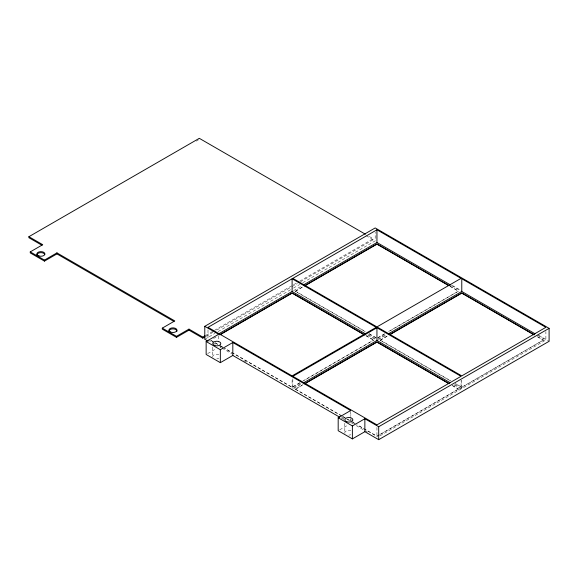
<?xml version="1.0" encoding="UTF-8"?>
<svg xmlns="http://www.w3.org/2000/svg" width="578" height="578" viewBox="0 0 578 578"><rect width="100%" height="100%" fill="white"/><g stroke="black" fill="none" stroke-linecap="round" stroke-linejoin="round"><path stroke-width="0.43" stroke-dasharray="2.89 2.17" d="M196.173 141.148L198.514 139.797M205.941 335.305L213.759 330.789M214.539 330.341L292.706 285.214M293.487 284.759L296.615 282.953M299.736 281.146L373.215 238.728L373.215 239.754L300.524 281.724M205.941 336.331L212.979 332.263M216.887 330.009L291.139 287.136M291.926 286.688L297.395 283.531M204.785 339.272L214.9 333.427M218.014 331.627L292.685 288.523M293.458 288.075L299.686 284.477M302.8 282.678L375.187 240.889L375.187 232.255M293.617 290.611L301.398 286.117M365.282 331.707L295.3 291.305L303.082 286.572M213.578 338.491L218.246 335.796M295.3 291.305L303.082 286.818M207.704 353.563L216.28 348.613M299.881 382.687L292.107 387.173L224.466 348.122M302.995 380.888L373.749 340.037L303.768 380.685M377.723 337.747L384.717 333.708M388.604 331.461L458.585 291.059L388.604 331.707M299.881 382.932L292.107 387.419L224.466 348.368M377.723 337.993L384.717 333.954M300.676 383.655L292.107 388.597L292.107 378.431M377.723 339.17L385.512 334.676M293.617 388.568L302.178 383.626M378.445 339.589L386.234 335.096M341.952 416.196L295.3 389.261L303.082 384.529M450.118 380.685L380.136 340.283L387.917 335.551M295.3 389.261L303.082 384.775M380.136 340.283L387.917 335.796M350.304 415.372L351.027 414.953M339.741 429.801L348.324 424.844M379.276 434.808L376.943 436.152L357.507 424.931M380.049 434.36L458.585 389.016L380.049 434.605M455.558 383.828L461.779 387.419L543.414 340.037L461.779 387.173L455.558 383.582M379.276 435.053L376.943 436.397L356.727 424.729M380.057 435.783L461.049 389.016L461.049 380.548M454.77 384.551L461.779 388.597L545.885 340.037L545.885 331.57M369.313 236.474L373.215 238.728M366.192 235.701L373.215 239.754M452.437 285.496L461.779 290.886M538.783 335.341L549.1 341.302M451.707 285.662L460.269 290.611M537.316 335.096L545.885 340.037M450.031 286.124L458.585 291.059M537.974 336.895L543.414 340.037M450.031 286.37L458.585 291.305M537.2 336.692L543.414 340.283M295.3 291.059L365.282 331.461M369.169 333.708L376.943 338.195M380.136 340.037L450.891 380.888M369.169 333.954L376.943 338.441M368.374 334.676L375.382 338.722M367.651 335.096L375.433 339.589M454.041 384.97L461.049 389.016M365.968 335.551L373.749 340.037M452.364 385.425L458.585 389.016M365.968 335.796L373.749 340.283M452.364 385.671L458.585 389.261M211.245 340.485L214.359 342.284M215.132 342.732L219.799 345.427M220.572 345.875L223.686 347.674M295.3 389.016L341.952 415.95M342.732 416.398L346.619 418.645M347.4 419.093L349.726 420.444M352.84 422.236L354.393 423.132M210.464 340.283L214.359 342.53M215.132 342.978L219.799 345.673M220.572 346.121L223.686 347.92M342.732 416.644L345.839 418.443M346.619 418.891L349.726 420.69M352.84 422.482L355.947 424.281M208.001 340.037L211.895 342.284M212.675 342.74L215.789 344.539M219.683 346.786L221.237 347.681M222.017 348.129L232.139 353.974M243.822 360.723L246.156 362.074M341.721 417.244L344.047 418.588M351.027 422.619L353.274 423.912M356.258 425.639L364.48 430.386M365.224 430.812L367.572 432.171M341.295 418.082L343.635 419.44M461.779 380.129L461.779 388.597M376.943 427.417L376.943 436.73M352.847 419.801L352.847 424.115M351.027 419.209L351.027 420.914M350.665 411.406L350.665 418.313M350.665 419.173L350.665 420.907M344.813 423.255L344.813 432.749M292.836 378.857L292.836 389.016M220.803 344.43L220.803 347.884M218.621 336.035L218.621 342.082M212.776 347.017L212.776 356.518M208.001 329.872L208.001 339.192M350.839 434.757A4.017 2.319 0 0 1 348.83 435.068M344.95 433.348A4.017 2.319 0 0 1 346.388 430.913A4.017 2.319 0 0 1 350.839 430.74M218.795 358.526A4.017 2.319 0 0 1 216.786 358.837M212.914 357.117A4.017 2.319 0 0 1 214.344 354.675A4.017 2.319 0 0 1 218.795 354.509"/><path stroke-width="0.87" d="M41.97 245.267L28.9 237.724L28.9 236.698L199.302 138.323L365.412 234.227M174 321.498L56.933 253.908L44.455 261.119L30.251 252.918L30.251 251.892L42.736 244.689L28.9 236.698M30.251 251.892L44.455 260.093L56.933 252.882L174.78 320.92L162.295 328.131L162.295 329.157L176.492 337.35L188.977 330.146L202.813 338.13L205.161 336.779M162.295 328.131L176.492 336.324L188.977 329.12L202.813 337.111L205.161 335.753M208.109 341.186L204.785 339.272L204.785 326.317L375.187 227.942L549.1 328.347L549.1 341.302L378.698 439.677L364.863 431.694L352.385 438.897L338.181 430.704L338.181 417.75L350.665 410.539L232.818 342.508L220.341 349.712L206.144 341.511L206.144 354.466L220.341 362.666L232.818 355.456L232.818 342.508M292.107 278.777L208.001 327.336L292.107 375.895L376.213 327.336L292.107 278.777L292.107 291.478L218.903 333.744M376.943 229.798L292.836 278.358L376.943 326.917L461.049 278.358L376.943 229.798L376.943 242.5L450.927 285.214M303.739 284.766L376.943 242.5M206.144 341.511L218.621 334.308L204.785 326.317M219.799 334.655L292.107 292.909L364.415 334.655M304.635 285.676L376.943 243.923L449.25 285.676M219.799 334.9L292.107 293.154L364.415 334.9M304.635 285.922L376.943 244.169L448.477 285.467M376.943 327.755L292.836 376.314L376.943 424.873L461.049 376.314L376.943 327.755L376.943 340.456L303.739 382.723M388.575 333.744L461.779 291.478L534.982 333.744M304.635 383.633L376.943 341.887L449.25 383.633M390.244 334.207L461.779 292.909L534.086 334.655M304.635 383.879L376.943 342.133L448.477 383.431M390.244 334.452L461.779 293.154L534.086 334.9M338.181 417.75L352.385 425.943L364.863 418.739L378.698 426.73L549.1 328.347M377.672 327.336L461.779 375.895L545.885 327.336L461.779 278.777L461.779 291.478M292.107 291.478L365.31 333.744M376.943 340.456L450.146 382.723M232.457 355.246L339.734 417.186M378.698 426.73L378.698 439.677M364.863 418.739L364.863 431.694M352.385 425.943L352.385 438.897M220.341 349.712L220.341 362.666M202.813 337.111L202.813 338.13M188.977 329.12L188.977 330.146M176.492 336.324L176.492 337.35M56.933 252.882L56.933 253.908M44.455 260.093L44.455 261.119M36.891 254.97A4.017 2.319 0 0 1 40.381 252.673A4.017 2.319 0 0 1 44.781 254.371M168.928 331.201A4.017 2.319 0 0 1 172.945 328.882A4.017 2.319 0 0 1 176.962 331.201M38.892 255.953A4.017 2.319 0 0 0 44.918 253.944A4.017 2.319 0 0 0 38.892 251.936A4.017 2.319 0 0 0 38.892 255.953M170.105 331.815A4.017 2.319 0 0 0 176.825 330.775A4.017 2.319 0 0 0 171.904 327.936A4.017 2.319 0 0 0 170.105 331.815M346.822 421.803A4.017 2.319 0 0 0 352.847 419.801A4.017 2.319 0 0 0 346.822 417.793A4.017 2.319 0 0 0 346.822 421.803M214.785 345.572A4.017 2.319 0 0 0 220.803 343.563A4.017 2.319 0 0 0 214.785 341.555A4.017 2.319 0 0 0 214.785 345.572"/></g></svg>
